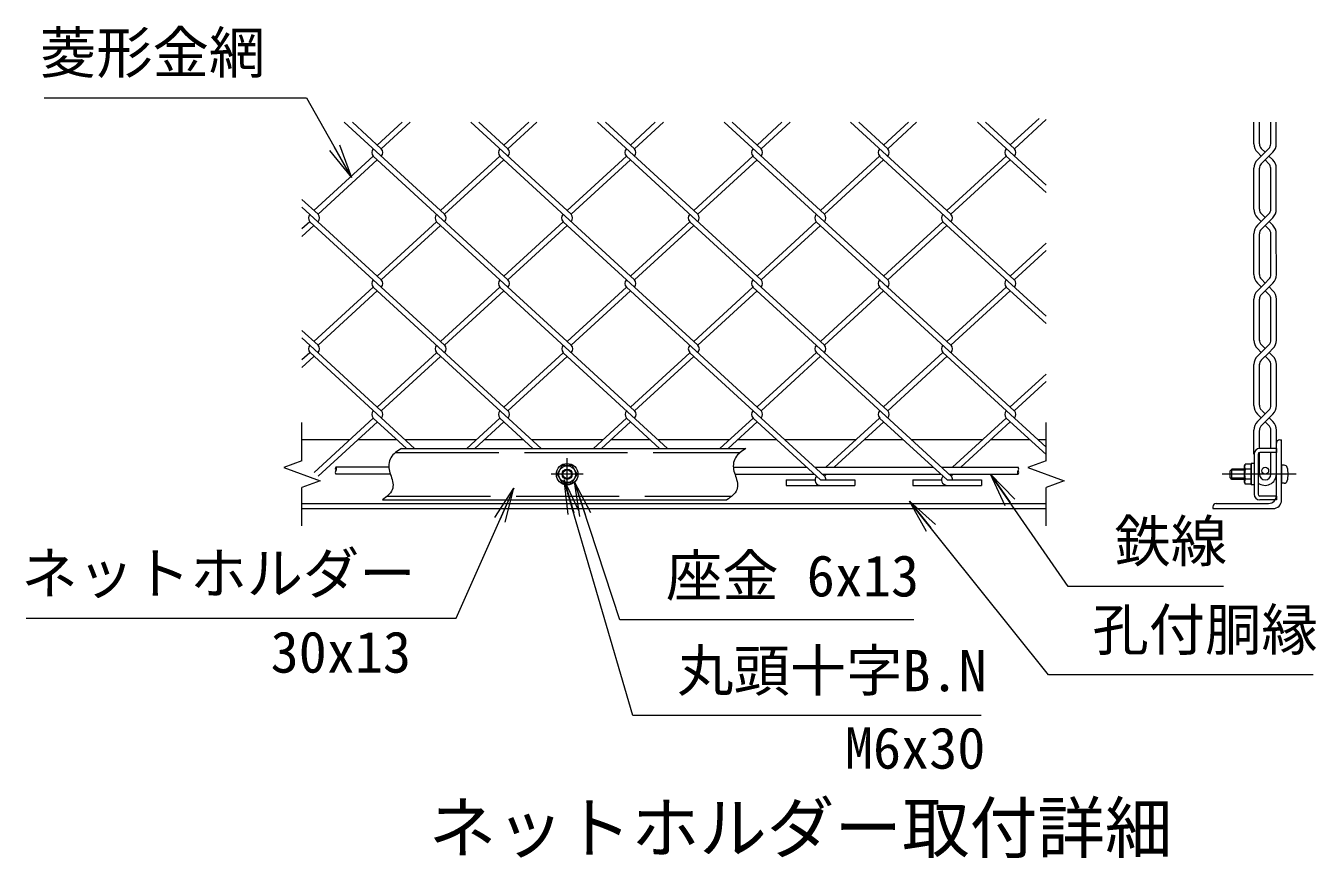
# Model space of a CAD drawing. Units: millimetres, scale not verified. Extents: x -8400 to 8400, y -5940 to 5940.
# Drawn here: x 2277 to 5283, y -1400 to 538 of the extents above; entities that cross this region are included whole.
import ezdxf
from ezdxf.enums import TextEntityAlignment as Align

# ---------------------------------------------------------------- set-up
doc = ezdxf.new("R2010")
doc.units = ezdxf.units.MM
doc.header["$LTSCALE"] = 40
doc.linetypes.add('DASHED', pattern=[7.5, 6, -1.5])
doc.linetypes.add('USER1', pattern=[50.8, 31.75, -6.35, 6.35, -6.35])
for name, color, linetype, lineweight in [('0-0_D-STR1', 1, 'Continuous', 18), ('0-1_D-BMK', 2, 'USER1', 13), ('0-4_D-STR-DIM', 7, 'Continuous', 9), ('0-5_0', 7, 'Continuous', 9), ('0-6_D-STR3', 3, 'Continuous', 13), ('0-7_D-STR2', 7, 'Continuous', 9), ('0-9_D-STR-TXT', 7, 'Continuous', 9)]:
    doc.layers.add(name, color=color, linetype=linetype, lineweight=lineweight)
doc.layers.add('0-8_D-TTL-TXT', color=7, linetype='Continuous')
doc.styles.add('ＭＳ ゴシック', font='')
doc.styles.get('ＭＳ ゴシック').set_extended_font_data('MS Gothic')

# ---------------------------------------------------------------- blocks, each defined once
blk = doc.blocks.new('_Open')
at = {"layer": '0-5_0'}
blk.add_line((-40, 6.67), (0, 0), dxfattribs=at)
blk.add_lwpolyline([(-40, -6.67), (0, 0), (-40, 0)], dxfattribs=at)

msp = doc.modelspace()

# ---------------------------------------------------------------- linework, layer by layer
at = {"layer": '0-0_D-STR1'}
for p, q in [((3030.96, -425.89), (2920.11, -425.89)), ((3141.45, -425.89), (3049.86, -425.89)), ((3325.87, -425.89), (3160.39, -425.89)), ((3436.36, -425.89), (3344.77, -425.89)), ((3620.78, -425.89), (3455.3, -425.89)), ((3731.27, -425.89), (3639.68, -425.89)), ((3915.65, -425.89), (3749.74, -425.89)), ((4026.18, -425.89), (3934.59, -425.89)), ((4210.56, -425.89), (4044.65, -425.89)), ((4321.09, -425.89), (4229.5, -425.89)), ((4505.47, -425.89), (4340.04, -425.89)), ((4616, -425.89), (4524.41, -425.89)), ((4653.44, -425.89), (4634.95, -425.89)), ((5190.01, -555.89), (5190.01, -433.89)), ((5198.01, -425.89), (5202.01, -425.89)), ((5202.01, -565.89), (5202.01, -425.89)), ((2920.11, -573.89), (4653.44, -573.89)), ((2920.11, -585.89), (4653.44, -585.89)), ((5042.01, -581.89), (5042.01, -585.89)), ((5042.01, -585.89), (5182.01, -585.89)), ((5050.01, -573.89), (5172.01, -573.89))]:
    msp.add_line(p, q, dxfattribs=at)
for centre, radius, start, end in [((5198.01, -433.89), 8, 90, 180), ((5172.01, -555.89), 18, 270, 0), ((5182.01, -565.89), 20, 270, 0), ((5050.01, -581.89), 8, 90, 180)]:
    msp.add_arc(centre, radius, start, end, dxfattribs=at)
at = {"layer": '0-1_D-BMK'}
for p, q in [((3537.81, -543.39), (3537.81, -468.39)), ((3575.31, -505.89), (3500.31, -505.89)), ((5236.09, -505.89), (5063.53, -505.89))]:
    msp.add_line(p, q, dxfattribs=at)
at = {"layer": '0-4_D-STR-DIM'}
for p, q in [((2920.11, -475.1), (2920.11, -385.89)), ((4653.44, -475.1), (4653.44, -385.89)), ((2920.11, -475.1), (2877.82, -490.5)), ((2877.82, -490.5), (2962.39, -521.28)), ((2962.39, -521.28), (2920.11, -536.67)), ((2920.11, -625.89), (2920.11, -536.67)), ((4653.44, -625.89), (4653.44, -536.67))]:
    msp.add_line(p, q, dxfattribs=at)
for points in [[(3151.53, -445.89), (3148.01, -448.23), (3144.54, -450.61), (3141.16, -453.05), (3137.92, -455.6), (3134.86, -458.29), (3132.04, -461.15), (3129.5, -464.21), (3127.28, -467.52), (3125.43, -471.1), (3123.98, -474.92), (3122.93, -478.91), (3122.29, -482.99), (3122.08, -487.08), (3122.29, -491.1), (3122.88, -495.05), (3123.79, -498.93), (3124.91, -502.78), (3126.18, -506.63), (3127.51, -510.51), (3128.81, -514.43), (3130, -518.44), (3131, -522.54), (3131.73, -526.68), (3132.11, -530.79), (3132.05, -534.8), (3131.46, -538.65), (3130.3, -542.27), (3128.6, -545.69), (3126.43, -548.92), (3123.86, -551.99), (3120.94, -554.92), (3117.76, -557.76), (3114.38, -560.51), (3110.86, -563.21), (3107.27, -565.89)], [(3954.2, -445.89), (3950.68, -448.23), (3947.21, -450.61), (3943.83, -453.05), (3940.59, -455.6), (3937.54, -458.29), (3934.72, -461.15), (3932.17, -464.21), (3929.95, -467.52), (3928.11, -471.1), (3926.65, -474.92), (3925.6, -478.91), (3924.97, -482.99), (3924.75, -487.08), (3924.96, -491.1), (3925.56, -495.05), (3926.46, -498.93), (3927.59, -502.78), (3928.85, -506.63), (3930.18, -510.51), (3931.48, -514.43), (3932.67, -518.44), (3933.68, -522.54), (3934.41, -526.68), (3934.78, -530.79), (3934.72, -534.8), (3934.14, -538.65), (3932.98, -542.27), (3931.28, -545.69), (3929.11, -548.92), (3926.53, -551.99), (3923.62, -554.92), (3920.44, -557.76), (3917.05, -560.51), (3913.53, -563.21), (3909.95, -565.89)], [(4653.44, -475.1), (4611.15, -490.5), (4695.73, -521.28), (4653.44, -536.67)]]:
    msp.add_lwpolyline(points, dxfattribs=at)
for centre, start, end in [((3003.09, -493.89), 135.18146, 224.81854), ((3003.09, -501.89), 135.18146, 224.81854), ((2995.04, -493.89), 315.18146, 44.81854), ((4592.22, -501.89), 135.18146, 224.81854), ((4584.16, -493.89), 315.18146, 44.81854), ((4584.16, -501.89), 315.18146, 44.81854)]:
    msp.add_arc(centre, 5.67, start, end, dxfattribs=at)
at = {"layer": '0-6_D-STR3'}
for p, q in [((3151.53, -445.89), (3954.2, -445.89)), ((5190.01, -445.89), (5151.21, -445.89)), ((5190.01, -445.89), (5190.01, -455.09)), ((5131.61, -480.89), (5131.61, -530.89)), ((5138.01, -480.89), (5131.61, -480.89)), ((5138.01, -459.09), (5138.01, -552.69)), ((5147.21, -459.09), (5147.21, -552.69)), ((5190.01, -455.09), (5151.21, -455.09)), ((3122.18, -489.89), (2999.06, -489.89)), ((3125.93, -505.89), (2999.06, -505.89)), ((3526.26, -485.89), (3514.71, -505.89)), ((3549.35, -485.89), (3526.26, -485.89)), ((3560.9, -505.89), (3549.35, -485.89)), ((3549.35, -525.89), (3560.9, -505.89)), ((3924.85, -489.89), (4096.02, -489.89)), ((3928.6, -505.89), (4113.48, -505.89)), ((4114.49, -489.89), (4390.93, -489.89)), ((4131.96, -505.89), (4408.39, -505.89)), ((4409.88, -489.89), (4588.19, -489.89)), ((4427.34, -505.89), (4588.19, -505.89)), ((5086.01, -493.89), (5082.01, -497.89)), ((5082.01, -513.89), (5082.01, -497.89)), ((5115.61, -496.29), (5083.61, -496.29)), ((5086.01, -517.89), (5086.01, -493.89)), ((5115.61, -493.89), (5086.01, -493.89)), ((5115.61, -486.29), (5117.63, -482.79)), ((5115.61, -525.49), (5115.61, -486.29)), ((5131.61, -482.79), (5117.63, -482.79)), ((5131.61, -494.34), (5117.63, -494.34)), ((5131.61, -528.98), (5131.61, -482.79)), ((5202.01, -484.89), (5202.01, -526.89)), ((5208.12, -484.89), (5202.01, -484.89)), ((5086.01, -517.89), (5082.01, -513.89)), ((5115.61, -515.49), (5083.61, -515.49)), ((5115.61, -517.89), (5086.01, -517.89)), ((5115.61, -525.49), (5117.63, -528.98)), ((5131.61, -517.43), (5117.63, -517.43)), ((5131.61, -528.98), (5117.63, -528.98)), ((5138.01, -530.89), (5131.61, -530.89)), ((5208.12, -526.89), (5202.01, -526.89)), ((3107.27, -565.89), (3909.95, -565.89)), ((5190.01, -556.69), (5151.21, -556.69)), ((5190.01, -565.89), (5151.21, -565.89)), ((5190.01, -556.69), (5190.01, -565.89))]:
    msp.add_line(p, q, dxfattribs=at)
at = {"layer": '0-6_D-STR3', "linetype": 'DASHED'}
for p, q in [((3138.55, -455.09), (3941.22, -455.09)), ((3119, -556.69), (3921.68, -556.69))]:
    msp.add_line(p, q, dxfattribs=at)
at = {"layer": '0-6_D-STR3'}
msp.add_lwpolyline([(3514.71, -505.89), (3526.26, -525.89), (3549.35, -525.89)], dxfattribs=at)
for centre, radius in [((3537.81, -505.89), 25), ((3537.81, -505.89), 19.6), ((3537.81, -505.89), 12), ((3537.81, -505.89), 9.83), ((5163.9, -497.75), 8)]:
    msp.add_circle(centre, radius, dxfattribs=at)
for centre, radius, start, end in [((5151.21, -459.09), 13.2, 90, 180), ((5151.21, -459.09), 4, 90, 180), ((5126.06, -488.57), 10.22, 145.61585, 214.38415), ((5154.05, -505.89), 38.21, 162.4121, 197.5879), ((5208.12, -492.49), 7.6, 16.07286, 90), ((5161.61, -505.89), 56, 343.92714, 16.07286), ((5126.06, -523.21), 10.22, 145.61586, 214.38415), ((5208.12, -519.29), 7.6, 270, 343.92714), ((5151.21, -552.69), 13.2, 180, 270), ((5151.21, -552.69), 4, 180, 270)]:
    msp.add_arc(centre, radius, start, end, dxfattribs=at)
at = {"layer": '0-7_D-STR2'}
for p, q in [((3252.37, 99.32), (3018.53, 313.59)), ((3104.91, 251.8), (3037.48, 313.59)), ((3153.4, 313.59), (3095.44, 260.48)), ((3172.35, 313.59), (3104.91, 251.8)), ((3547.28, 99.32), (3313.44, 313.59)), ((3399.82, 251.8), (3332.39, 313.59)), ((3448.31, 313.59), (3390.35, 260.48)), ((3467.26, 313.59), (3399.82, 251.8)), ((3842.19, 99.32), (3608.35, 313.59)), ((3694.73, 251.8), (3627.3, 313.59)), ((3743.22, 313.59), (3685.26, 260.48)), ((3762.17, 313.59), (3694.73, 251.8)), ((4137.1, 99.32), (3903.26, 313.59)), ((3989.65, 251.8), (3922.21, 313.59)), ((4038.14, 313.59), (3980.17, 260.48)), ((4057.08, 313.59), (3989.65, 251.8)), ((4431.99, 99.34), (4198.17, 313.59)), ((4284.56, 251.8), (4217.12, 313.59)), ((4333.05, 313.59), (4275.08, 260.48)), ((4351.99, 313.59), (4284.56, 251.8)), ((4653.42, 167.1), (4493.56, 313.59)), ((4579.68, 252.03), (4512.5, 313.59)), ((4637.74, 322.6), (4570.21, 260.71)), ((4653.42, 319.6), (4579.68, 252.03)), ((5137.56, 263.51), (5137.56, 313.59)), ((5150.39, 263.52), (5150.39, 313.59)), ((5176.91, 263.52), (5176.91, 313.59)), ((5189.74, 263.51), (5189.74, 313.59)), ((5163.65, 243.97), (5145.76, 226.08)), ((5145.76, 243.71), (5154.57, 234.89)), ((5154.85, 252.77), (5163.65, 243.97)), ((5172.45, 252.77), (5163.65, 243.97)), ((5181.54, 243.71), (5172.72, 234.89)), ((3085.97, 234.43), (2947.98, 108)), ((3095.44, 225.75), (2957.46, 99.32)), ((3399.82, -53.16), (3085.97, 234.43)), ((3380.88, 234.43), (3242.89, 108)), ((3390.35, 225.75), (3252.37, 99.32)), ((3694.73, -53.16), (3380.88, 234.43)), ((3675.79, 234.43), (3537.81, 108)), ((3685.26, 225.75), (3547.28, 99.31)), ((3989.65, -53.16), (3675.79, 234.43)), ((3970.7, 234.43), (3832.72, 108)), ((3980.17, 225.75), (3842.19, 99.32)), ((4284.53, -53.14), (3970.7, 234.43)), ((4265.61, 234.43), (4127.63, 108)), ((4275.08, 225.75), (4137.1, 99.32)), ((4579.44, -53.14), (4265.61, 234.43)), ((4560.73, 234.67), (4422.52, 108.02)), ((4570.21, 225.99), (4431.99, 99.34)), ((4653.42, 149.74), (4560.73, 234.67)), ((5172.72, 234.89), (5154.85, 217.02)), ((5163.65, 225.82), (5172.45, 217.02)), ((5172.72, 234.89), (5181.54, 226.08)), ((5137.67, 111.03), (5137.56, 206.28)), ((5150.51, 111.04), (5150.39, 206.27)), ((5177.02, 111.04), (5176.91, 206.27)), ((5189.85, 111.03), (5189.74, 206.28)), ((2957.46, 99.32), (2920.09, 133.56)), ((3104.91, -53.16), (2920.09, 116.2)), ((5145.88, 91.23), (5154.69, 82.42)), ((5154.96, 100.29), (5163.76, 91.49)), ((5181.65, 91.23), (5172.84, 82.42)), ((2938.51, 81.95), (2920.09, 65.07)), ((2947.98, 73.27), (2920.09, 47.71)), ((3252.37, -205.64), (2938.51, 81.95)), ((3233.42, 81.95), (3095.44, -44.48)), ((3242.89, 73.27), (3104.91, -53.16)), ((3547.28, -205.64), (3233.42, 81.95)), ((3528.33, 81.95), (3390.35, -44.48)), ((3537.81, 73.27), (3399.82, -53.16)), ((3842.19, -205.64), (3528.33, 81.95)), ((3823.24, 81.95), (3686.09, -43.73)), ((3832.72, 73.27), (3694.73, -53.16)), ((4137.08, -205.62), (3823.24, 81.95)), ((4118.15, 81.95), (3980.17, -44.48)), ((4127.63, 73.27), (3989.65, -53.16)), ((4431.99, -205.62), (4118.15, 81.95)), ((4413.04, 81.98), (4275.06, -44.46)), ((4422.52, 73.3), (4284.53, -53.14)), ((4653.42, -138.29), (4413.04, 81.98)), ((5172.84, 82.42), (5154.96, 64.54)), ((5163.76, 73.34), (5172.57, 64.54)), ((5172.84, 82.42), (5181.65, 73.6)), ((4653.42, 32.01), (4569.97, -44.46)), ((5137.81, -41.29), (5137.67, 53.8)), ((5150.64, -41.28), (5150.51, 53.79)), ((5177.16, -41.28), (5177.02, 53.79)), ((5189.99, -41.29), (5189.85, 53.8)), ((4653.42, 14.64), (4579.44, -53.14)), ((5155.1, -52.03), (5163.9, -60.83)), ((5172.7, -52.03), (5163.9, -60.83)), ((3085.97, -70.52), (2947.98, -196.96)), ((3095.44, -79.21), (2957.46, -205.64)), ((3399.82, -358.12), (3085.97, -70.52)), ((3380.88, -70.52), (3242.89, -196.96)), ((3390.35, -79.21), (3252.37, -205.64)), ((3694.71, -358.1), (3380.88, -70.52)), ((3675.79, -70.52), (3537.81, -196.96)), ((3685.26, -79.21), (3547.28, -205.64)), ((3989.62, -358.1), (3675.79, -70.52)), ((3970.7, -70.52), (3832.72, -196.96)), ((3980.17, -79.21), (3842.19, -205.64)), ((4284.53, -358.1), (3970.7, -70.52)), ((4265.59, -70.5), (4128.43, -196.18)), ((4275.06, -79.18), (4137.08, -205.62)), ((4579.44, -358.1), (4265.59, -70.5)), ((4560.73, -70.29), (4422.52, -196.94)), ((4570.21, -78.97), (4431.99, -205.62)), ((4653.42, -155.22), (4560.73, -70.29)), ((5163.9, -60.83), (5146.01, -78.72)), ((5146.01, -61.09), (5154.82, -69.91)), ((5172.97, -69.91), (5155.1, -87.79)), ((5163.9, -78.98), (5172.7, -87.79)), ((5137.81, -193.56), (5137.81, -98.52)), ((5150.64, -194.57), (5150.64, -98.53)), ((5177.16, -194.57), (5177.16, -98.53)), ((5189.99, -193.56), (5189.99, -98.52)), ((2957.46, -205.64), (2920.09, -171.4)), ((3104.91, -358.12), (2920.09, -188.76)), ((5154.37, -203.57), (5163.9, -213.09)), ((5173.43, -203.57), (5163.9, -213.09)), ((2938.51, -223), (2920.09, -239.89)), ((2947.98, -231.68), (2920.09, -257.25)), ((3182.22, -445.89), (2938.75, -222.79)), ((3233.42, -223), (3095.44, -349.44)), ((3242.89, -231.68), (3104.91, -358.12)), ((3477.13, -445.89), (3233.66, -222.79)), ((3528.33, -223), (3390.35, -349.44)), ((3537.81, -231.68), (3399.82, -358.12)), ((3771.57, -445.89), (3528.33, -223)), ((3823.24, -223), (3685.26, -349.44)), ((3832.72, -231.68), (3694.73, -358.12)), ((4137.08, -510.58), (3823.24, -223)), ((4118.37, -222.77), (3980.15, -349.42)), ((4127.84, -231.45), (3989.62, -358.1)), ((4432.23, -510.36), (4118.37, -222.77)), ((4413.28, -222.77), (4275.06, -349.42)), ((4422.75, -231.45), (4284.53, -358.1)), ((4653.42, -442.81), (4413.28, -222.77)), ((5163.9, -213.09), (5146.01, -230.98)), ((5146.01, -213.36), (5154.82, -222.17)), ((5172.97, -222.17), (5154.37, -240.77)), ((5163.9, -231.24), (5173.43, -240.77)), ((5181.79, -213.36), (5172.97, -222.17)), ((5172.97, -222.17), (5181.79, -230.98)), ((5137.81, -346.04), (5137.81, -250.78)), ((5150.64, -345.03), (5150.64, -249.77)), ((5177.16, -345.03), (5177.16, -249.77)), ((5189.99, -346.04), (5189.99, -250.78)), ((4653.42, -272.95), (4569.97, -349.42)), ((4653.42, -290.31), (4579.44, -358.1)), ((5155.8, -357.47), (5163.9, -365.57)), ((5173.43, -356.05), (5163.9, -365.57)), ((3086.18, -375.24), (2948.2, -501.68)), ((3095.65, -383.92), (2957.67, -510.36)), ((3163.27, -445.89), (3086.2, -375.27)), ((3381.09, -375.24), (3304, -445.89)), ((3390.56, -383.92), (3322.94, -445.89)), ((3458.18, -445.89), (3381.09, -375.24)), ((3676, -375.24), (3598.91, -445.89)), ((3685.47, -383.92), (3617.86, -445.89)), ((3753.09, -445.89), (3676, -375.24)), ((3970.91, -375.24), (3893.82, -445.89)), ((3980.39, -383.92), (3912.77, -445.89)), ((4128.06, -519.24), (3970.91, -375.24)), ((4265.82, -375.24), (4140.71, -489.89)), ((4275.3, -383.92), (4159.66, -489.89)), ((4422.75, -519.04), (4265.82, -375.24)), ((4560.73, -375.24), (4435.62, -489.89)), ((4570.21, -383.92), (4454.57, -489.89)), ((4653.42, -460.17), (4560.73, -375.24)), ((5163.9, -365.57), (5146.01, -383.46)), ((5146.01, -365.83), (5154.82, -374.65)), ((5172.97, -374.65), (5155.8, -391.82)), ((5163.9, -383.72), (5173.43, -393.25)), ((5181.79, -365.83), (5172.97, -374.65)), ((5172.97, -374.65), (5181.79, -383.46)), ((5137.81, -459.43), (5137.81, -403.26)), ((5150.64, -445.9), (5150.64, -404.27)), ((5177.16, -445.89), (5177.16, -402.25)), ((5189.99, -506.76), (5189.99, -403.26)), ((5150.64, -505.75), (5150.64, -455.12)), ((5177.16, -505.75), (5177.16, -455.09)), ((4142.2, -505.89), (4137.08, -510.58)), ((4437.11, -505.89), (4432.23, -510.36)), ((4048.06, -519.24), (4115.21, -519.24)), ((4048.06, -519.24), (4048.06, -532.04)), ((4048.06, -532.04), (4208.06, -532.04)), ((4342.75, -519.04), (4409.9, -519.04)), ((4342.75, -519.04), (4342.75, -531.84)), ((4342.75, -531.84), (4502.75, -531.84)), ((4422.75, -519.04), (4502.75, -519.04)), ((4502.75, -519.04), (4502.75, -531.84))]:
    msp.add_line(p, q, dxfattribs=at)
for points in [[(5172.57, 100.29), (5163.76, 91.49), (5145.88, 73.6)], [(5181.79, -61.09), (5172.97, -69.91), (5181.79, -78.72)], [(4128.06, -519.24), (4208.06, -519.24), (4208.06, -532.04)]]:
    msp.add_lwpolyline(points, dxfattribs=at)
for centre, radius, start, end in [((3095.44, 243.11), 12.85, 137.5, 222.5), ((3095.44, 243.11), 12.85, 317.5, 42.5), ((3390.35, 243.11), 12.85, 137.5, 222.5), ((3390.35, 243.11), 12.85, 317.5, 42.5), ((3685.26, 243.11), 12.85, 137.5, 222.5), ((3685.26, 243.11), 12.85, 317.5, 42.5), ((3980.39, 243.35), 12.85, 137.5, 222.5), ((3980.39, 243.35), 12.85, 317.5, 42.5), ((4275.3, 243.35), 12.85, 137.5, 222.5), ((4275.3, 243.35), 12.85, 317.5, 42.5), ((4570.21, 243.35), 12.85, 137.5, 222.5), ((4570.21, 243.35), 12.85, 317.5, 42.5), ((5165.56, 263.51), 28, 180, 225), ((5165.59, 263.52), 15.2, 180, 225), ((5161.71, 263.52), 15.2, 315, 0), ((5161.74, 263.51), 28, 315, 0), ((5165.56, 206.28), 28, 135, 180), ((5165.59, 206.27), 15.2, 135.00055, 180), ((5161.71, 206.27), 15.2, 0, 44.99915), ((5161.74, 206.28), 28, 0, 45), ((2947.96, 90.66), 12.85, 137.5, 222.5), ((2947.96, 90.66), 12.85, 317.5, 42.5), ((3242.87, 90.66), 12.85, 137.5, 222.5), ((3242.87, 90.66), 12.85, 317.5, 42.5), ((3537.78, 90.66), 12.85, 137.5, 222.5), ((3537.78, 90.66), 12.85, 317.5, 42.5), ((3832.69, 90.66), 12.85, 137.5, 222.5), ((3832.69, 90.66), 12.85, 317.5, 42.5), ((4127.6, 90.66), 12.85, 137.5, 222.5), ((4127.6, 90.66), 12.85, 317.5, 42.5), ((4422.52, 90.66), 12.85, 137.5, 222.5), ((4422.52, 90.66), 12.85, 317.5, 42.5), ((5165.67, 111.03), 28, 180, 225), ((5165.71, 111.04), 15.2, 180, 225), ((5161.82, 111.04), 15.2, 315, 0), ((5161.85, 111.03), 28, 315, 0), ((5165.67, 53.8), 28, 135, 180), ((5165.71, 53.79), 15.2, 135.00055, 180), ((5161.82, 53.79), 15.2, 0, 44.99915), ((5161.85, 53.8), 28, 0, 45), ((3095.44, -61.84), 12.85, 137.5, 222.5), ((3095.44, -61.84), 12.85, 317.5, 42.5), ((3390.35, -61.84), 12.85, 137.5, 222.5), ((3390.35, -61.84), 12.85, 317.5, 42.5), ((3685.26, -61.84), 12.85, 137.5, 222.5), ((3685.26, -61.84), 12.85, 317.5, 42.5), ((3980.39, -61.61), 12.85, 137.5, 222.5), ((3980.39, -61.61), 12.85, 317.5, 42.5), ((4275.3, -61.61), 12.85, 137.5, 222.5), ((4275.3, -61.61), 12.85, 317.5, 42.5), ((4570.21, -61.61), 12.85, 137.5, 222.5), ((4570.21, -61.61), 12.85, 317.5, 42.5), ((5165.81, -41.29), 28, 180, 225), ((5165.84, -41.28), 15.2, 180, 225), ((5161.96, -41.28), 15.2, 315, 0), ((5161.99, -41.29), 28, 315, 0), ((5165.81, -98.52), 28, 135, 180), ((5165.84, -98.53), 15.2, 135.00055, 180), ((5161.96, -98.53), 15.2, 0, 44.99915), ((5161.99, -98.52), 28, 0, 45), ((2948.2, -214.08), 12.85, 137.5, 222.5), ((2948.2, -214.08), 12.85, 317.5, 42.5), ((3243.11, -214.08), 12.85, 137.5, 222.5), ((3243.11, -214.08), 12.85, 317.5, 42.5), ((3538.02, -214.08), 12.85, 137.5, 222.5), ((3538.02, -214.08), 12.85, 317.5, 42.5), ((3832.93, -214.08), 12.85, 137.5, 222.5), ((3832.93, -214.08), 12.85, 317.5, 42.5), ((4127.84, -214.08), 12.85, 137.5, 222.5), ((4127.84, -214.08), 12.85, 317.5, 42.5), ((4422.75, -214.08), 12.85, 137.5, 222.5), ((4422.75, -214.08), 12.85, 317.5, 42.5), ((5165.81, -193.56), 28, 180, 225), ((5165.81, -193.56), 15.2, 180, 225), ((5161.99, -193.56), 15.2, 315, 0), ((5161.99, -193.56), 28, 315, 0), ((5165.81, -250.78), 28, 135, 180), ((5165.81, -250.78), 15.2, 135, 180), ((5161.99, -250.78), 15.2, 0, 45), ((5161.99, -250.78), 28, 0, 45), ((3095.65, -366.56), 12.85, 137.5, 222.5), ((3095.65, -366.56), 12.85, 317.5, 42.5), ((3390.56, -366.56), 12.85, 137.5, 222.5), ((3390.56, -366.56), 12.85, 317.5, 42.5), ((3685.47, -366.56), 12.85, 137.5, 222.5), ((3685.47, -366.56), 12.85, 317.5, 42.5), ((3980.39, -366.56), 12.85, 137.5, 222.5), ((3980.39, -366.56), 12.85, 317.5, 42.5), ((4275.3, -366.56), 12.85, 137.5, 222.5), ((4275.3, -366.56), 12.85, 317.5, 42.5), ((4570.21, -366.56), 12.85, 137.5, 222.5), ((4570.21, -366.56), 12.85, 317.5, 42.5), ((5165.81, -346.04), 28, 180, 225), ((5165.81, -346.04), 15.2, 176.19604, 225), ((5161.99, -346.04), 15.2, 315, 3.80396), ((5161.99, -346.04), 28, 315, 0), ((5165.81, -403.26), 28, 135, 180), ((5161.99, -403.26), 28, 0, 45), ((5165.81, -403.26), 15.2, 131.18669, 180), ((5161.99, -403.26), 15.2, 0, 48.80016), ((4128.06, -519.24), 12.85, 137.5, 275), ((4127.84, -519.04), 12.85, 359.10095, 42.5), ((4422.75, -519.04), 12.85, 137.5, 265), ((4422.75, -519.04), 12.85, 0, 42.5), ((5163.9, -505.75), 26.09, 230.23061, 0), ((5163.9, -505.75), 13.26, 180, 0)]:
    msp.add_arc(centre, radius, start, end, dxfattribs=at)
at = {"layer": '0-9_D-STR-TXT'}
for points in [[(2319.31, 370.4), (2930.3, 370.4), (3034.66, 186.78)], [(5067.06, -767.35), (4705.32, -767.35), (4525, -507.53)], [(2277.51, -840.75), (3279.36, -840.75), (3412.94, -540.51)], [(4502.12, -1067.55), (3690.62, -1067.55), (3531.23, -521.27)], [(4345.16, -845.3), (3660.58, -845.3), (3555.68, -525.88)], [(5275.68, -972.77), (4659.11, -972.77), (4336.34, -570.3)]]:
    msp.add_lwpolyline(points, dxfattribs=at)

# ---------------------------------------------------------------- block references
at = {"layer": '0-9_D-STR-TXT', "xscale": 2, "yscale": 2}
for p, rotation in [((3035.65, 185.05), 299.61327), ((4523.86, -505.89), 124.7616), ((3413.75, -538.69), 66.01445), ((3530.67, -519.35), 106.26633), ((3555.06, -523.98), 108.17914), ((4335.08, -568.74), 128.72938)]:
    msp.add_blockref('_Open', p, dxfattribs=dict(at, rotation=rotation))

# ---------------------------------------------------------------- texts
at = {"layer": '0-8_D-TTL-TXT', "style": 'ＭＳ ゴシック'}
msp.add_text('ネットホルダー取付詳細', height=115.5, dxfattribs=at).set_placement((3215.12, -1421.66), align=Align.BOTTOM_LEFT)
at = {"layer": '0-9_D-STR-TXT', "style": 'ＭＳ ゴシック'}
for s, p in [('菱形金網', (2309.67, 398.87)), ('鉄線', (4812.75, -738.62)), ('ネットホルダー', (2266.34, -813.55)), ('座金 6x13', (3768.01, -819.37)), ('孔付胴縁', (4761.47, -944.8)), ('30x13', (2846.99, -996.8)), ('丸頭十字B.N', (3794, -1040.09)), ('M6x30', (4184.82, -1220.36))]:
    msp.add_text(s, height=96.19, dxfattribs=at).set_placement(p, align=Align.BOTTOM_LEFT)

doc.saveas('drawing.dxf')
